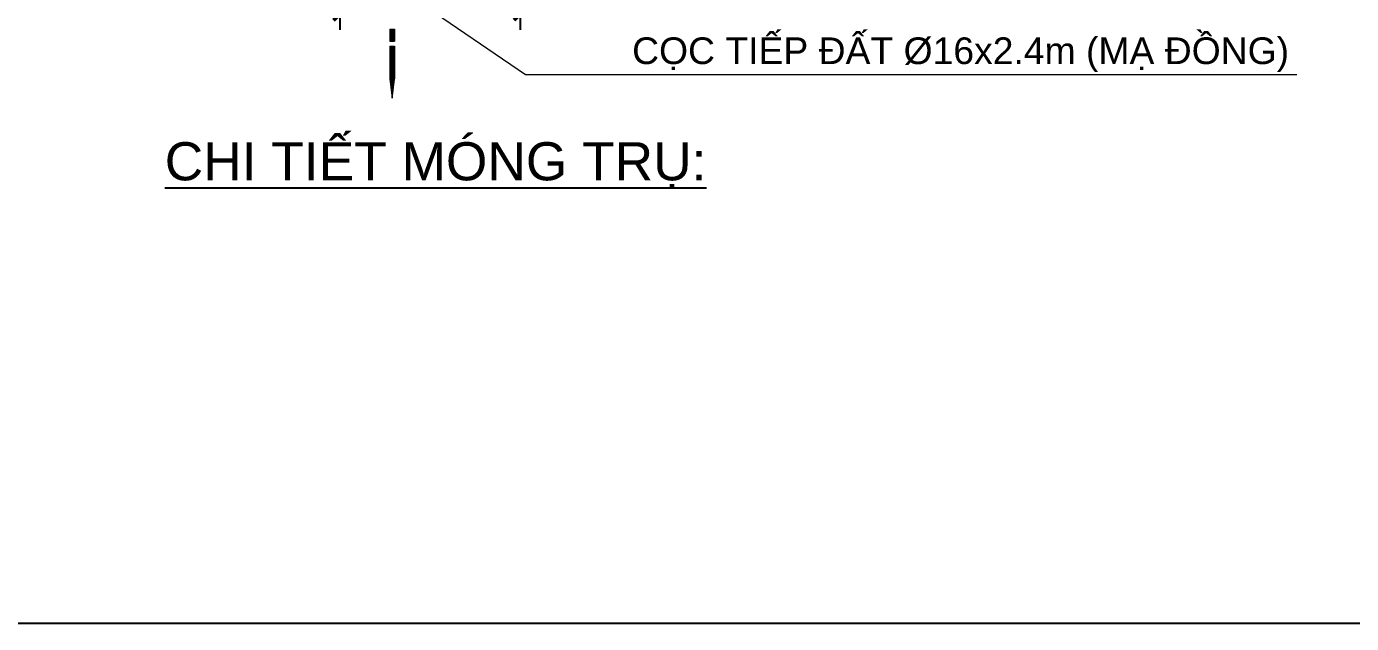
# Model space of a CAD drawing. Header units: inches. Extents: x 245672 to 1592568, y 1207716 to 2415717.
# Drawn here: x 612662.11 to 612703.79, y 1207715.52 to 1207734.3 of the extents above; entities that cross this region are included whole.
import ezdxf

# ---------------------------------------------------------------- set-up
doc = ezdxf.new("R2010")
doc.units = ezdxf.units.IN
doc.header["$MEASUREMENT"] = 0
doc.layers.add('A', color=7, linetype='Continuous', lineweight=18)
doc.layers.add('KHUNG 1', color=7, linetype='Continuous', lineweight=15)
doc.layers.add('GT-MCN', color=7, linetype='Continuous')
doc.styles.add('arial', font='arial.ttf')
doc.styles.add('ARIAL_0.9', font='arial.ttf', dxfattribs={"width": 0.9})
doc.dimstyles.new('A3-1', dxfattribs={"dimscale": 0.5, "dimtxt": 1.7, "dimasz": 0.8, "dimexe": 1, "dimexo": 2.5, "dimgap": 0.8, "dimtad": 1, "dimdec": 3, "dimdsep": 46, "dimtxsty": 'ARIAL_0.9', "dimblk": 'ARCHTICK', "dimcen": 0.5, "dimdle": 1, "dimclrd": 256, "dimclre": 256, "dimclrt": 256, "dimazin": 0, "dimtfac": 1, "dimtdec": 3, "dimtix": 1, "dimtmove": 2, "dimatfit": 3, "dimldrblk": 'DOT', "dimfxl": 1, "dimlwd": -1, "dimlwe": -1, "dimarcsym": 0})

# ---------------------------------------------------------------- blocks, each defined once
blk = doc.blocks.new('CT MONG TRU')
at = {"linetype": 'Continuous', "lineweight": 5}
h = blk.add_hatch(dxfattribs=at)
h.set_pattern_fill('ANSI31,_O', scale=0.788198)
h.set_pattern_definition([(45, (343.7614, -314.1302), (-1.769555, 1.769555), [])])
h.paths.add_polyline_path([(-93, -204.1), (-105.6, -204.1), (-105.6, -235.7), (-93, -235.7)])
h.paths.add_polyline_path([(-93, -249), (-105.6, -249), (-105.6, -334.8), (-99.3, -385.4), (-93, -334.8)])
at = {"color": 251}
for p, q in [((-93, -89), (249.8, -323.1)), ((249.8, -323.1), (2271.8, -323.1))]:
    blk.add_line(p, q, dxfattribs=at)
at = {"layer": 'A', "linetype": 'Continuous', "ltscale": 16}
for p, q in [((-105.6, -204.1), (-93, -204.1)), ((-105.6, -204.1), (-105.6, -235.7)), ((-93, -204.1), (-93, -235.7)), ((-105.6, -235.7), (-93, -235.7)), ((-105.6, -249), (-105.6, -334.8)), ((-105.6, -249), (-93, -249)), ((-93, -249), (-93, -334.8)), ((-105.6, -334.8), (-99.3, -385.4)), ((-99.3, -385.4), (-93, -334.8))]:
    blk.add_line(p, q, dxfattribs=at)
at = {"color": 7, "insert": (529.6, -226), "char_height": 70, "width": 2085.353, "attachment_point": 1, "line_spacing_factor": 1.2, "style": 'arial'}
blk.add_mtext('CỌC TIẾP ĐẤT %%C16x2.4m (MẠ ĐỒNG)', dxfattribs=at)
blk = doc.blocks.new('_ARCHTICK')
at = {"color": 0, "linetype": 'ByBlock', "const_width": 0.3}
blk.add_lwpolyline([(-0.5, -0.5), (0.5, 0.5)], dxfattribs=at)
blk = doc.blocks.new('*D20')
at = {"transparency": 16777216}
for p, q in [((612671.967, 1207737.924), (612671.967, 1207734.201)), ((612677.642, 1207737.924), (612677.642, 1207734.201)), ((612671.467, 1207734.701), (612678.142, 1207734.701))]:
    blk.add_line(p, q, dxfattribs=at)
at = {"layer": 'Defpoints', "color": 0, "transparency": 16777216}
for p in [(612671.967, 1207739.174), (612677.642, 1207739.174), (612677.642, 1207734.701)]:
    blk.add_point(p, dxfattribs=at)
at = {"transparency": 16777216, "xscale": 0.4, "yscale": 0.4, "zscale": 0.4, "rotation": 180}
blk.add_blockref('_ARCHTICK', (612671.967, 1207734.701), dxfattribs=at)
at = {"transparency": 16777216, "xscale": 0.4, "yscale": 0.4, "zscale": 0.4}
blk.add_blockref('_ARCHTICK', (612677.642, 1207734.701), dxfattribs=at)
at = {"transparency": 16777216, "insert": (612674.804, 1207735.535), "char_height": 0.85, "attachment_point": 5, "style": 'ARIAL_0.9'}
blk.add_mtext('600', dxfattribs=at)
blk = doc.blocks.new('_Dot')
at = {"color": 0, "linetype": 'ByBlock', "lineweight": -2}
blk.add_line((-0.5, 0), (-1, 0), dxfattribs=at)
at = {"color": 0, "linetype": 'ByBlock', "const_width": 0.5}
blk.add_lwpolyline([(-0.25, 0, 1), (0.25, 0, 1)], format="xyb", close=True, dxfattribs=at)

msp = doc.modelspace()

# ---------------------------------------------------------------- linework, layer by layer
at = {"layer": 'Defpoints', "color": 7, "true_color": 0xffffff}
msp.add_lwpolyline([(612863.5152, 1207715.5173), (612566.5152, 1207715.5173), (612566.5152, 1207925.5173), (612863.5152, 1207925.5173)], close=True, dxfattribs=at)

# ---------------------------------------------------------------- block references
at = {"layer": 'KHUNG 1', "color": 200, "xscale": 0.01199999998882411, "yscale": 0.01199999998882411, "zscale": 0.01199999998882411}
msp.add_blockref('CT MONG TRU', (612674.8042, 1207736.6731), dxfattribs=at)

# ---------------------------------------------------------------- texts
at = {"layer": 'GT-MCN', "color": 0, "style": 'arial'}
msp.add_text('%%UCHI TIẾT MÓNG TRỤ:', height=1.2, dxfattribs=at).set_placement((612666.4569, 1207729.4628))

# ---------------------------------------------------------------- dimensions: what is measured, and where the dimension line sits
dim = msp.add_linear_dim(base=(612677.6418, 1207734.7006), p1=(612671.9667, 1207739.1744), p2=(612677.6418, 1207739.1744), text='600', dimstyle='A3-1')
dim.commit()
dim.dimension.update_dxf_attribs({"geometry": '*D20', "text_midpoint": (612674.8042, 1207735.5346)})

doc.saveas('drawing.dxf')
